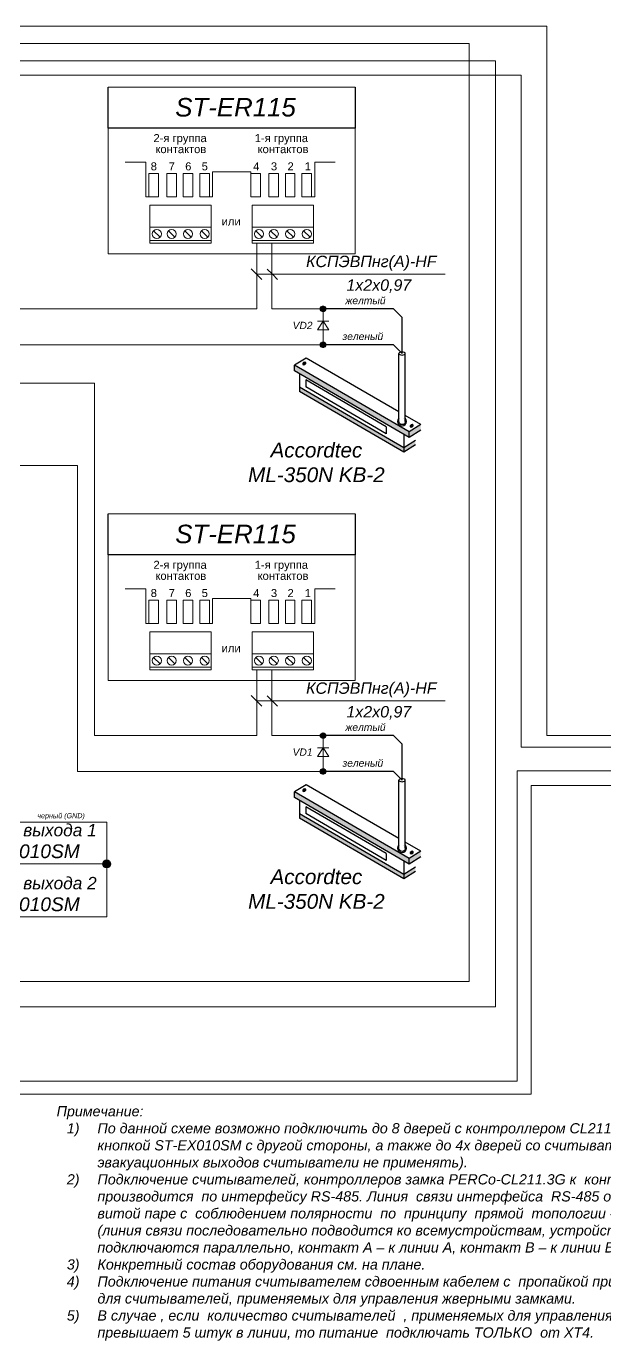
# Model space of a CAD drawing. Header units: millimetres. Extents: x -197802 to 287448, y -91833 to 169529.
# Drawn here: x -19072 to -4239, y 87268 to 120971 of the extents above; entities that cross this region are included whole.
import ezdxf

# ---------------------------------------------------------------- set-up
doc = ezdxf.new("R2010")
doc.units = ezdxf.units.MM
doc.layers.add('СКУД', color=7, linetype='Continuous')
doc.styles.get("Standard").update_dxf_attribs({"font": 'arial.ttf'})

msp = doc.modelspace()

# ---------------------------------------------------------------- hatches: boundary and pattern name
at = {"layer": 'СКУД', "lineweight": 18, "true_color": 0x000000}
h = msp.add_hatch(dxfattribs=at)
h.set_pattern_fill('ANGLE', color=18, scale=0.64, angle=-90)
h.set_pattern_definition([(270, (-8031.1137, 120491.7003), (4.4704, -8e-16), [3.2512, -1.2192]), (360, (-8031.1137, 120491.7003), (1e-15, 4.4704), [3.2512, -1.2192])])
h.paths.add_polyline_path([(-11460, 113654), (-11460, 113724), (-11460, 113794, -0.999967)])
h.paths.add_polyline_path([(-11529, 113724, -0.414214), (-11460, 113794), (-11460, 113724)])
h.paths.add_polyline_path([(-11529, 113724), (-11460, 113724), (-11460, 113654, -0.414233)])
h = msp.add_hatch(dxfattribs=at)
h.set_pattern_fill('ANGLE', color=18, scale=0.64, angle=-90)
h.set_pattern_definition([(270, (-8031.1137, 119571.596), (4.4704, -8e-16), [3.2512, -1.2192]), (360, (-8031.1137, 119571.596), (1e-15, 4.4704), [3.2512, -1.2192])])
h.paths.add_polyline_path([(-11460, 112734), (-11460, 112804), (-11460, 112874, -0.999967)])
h.paths.add_polyline_path([(-11529, 112804, -0.414214), (-11460, 112874), (-11460, 112804)])
h.paths.add_polyline_path([(-11529, 112804), (-11460, 112804), (-11460, 112734, -0.414233)])
at = {"layer": 'СКУД', "true_color": 0x636466}
h = msp.add_hatch(dxfattribs=at)
h.set_pattern_fill('ANGLE', color=251, scale=0.9216)
h.set_pattern_definition([(0, (-80966.2214, 148946.9317), (0, 6.437376), [4.681728, -1.755648]), (90, (-80966.2214, 148946.9317), (-6.437376, 4e-16), [4.681728, -1.755648])])
h.paths.add_polyline_path([(-9250, 110428), (-9250, 110570), (-8955, 110757), (-8955, 110615)])
h.paths.add_polyline_path([(-9250, 110570), (-9250, 110428), (-12190, 112137), (-12190, 112279)])
h.paths.add_polyline_path([(-9387, 110164), (-9387, 110054), (-12063, 111609), (-12063, 111719)])
h.paths.add_polyline_path([(-9092, 110351), (-9092, 110241), (-9387, 110054), (-9387, 110164)])
at = {"layer": 'СКУД', "lineweight": 18, "true_color": 0x000000}
h = msp.add_hatch(dxfattribs=at)
h.set_pattern_fill('ANGLE', color=18, scale=0.64, angle=-90)
h.set_pattern_definition([(270, (-8031.1137, 109550.945), (4.4704, -8e-16), [3.2512, -1.2192]), (360, (-8031.1137, 109550.945), (1e-15, 4.4704), [3.2512, -1.2192])])
h.paths.add_polyline_path([(-11460, 102714), (-11460, 102783), (-11460, 102853, -0.999967)])
h.paths.add_polyline_path([(-11529, 102783, -0.414214), (-11460, 102853), (-11460, 102783)])
h.paths.add_polyline_path([(-11529, 102783), (-11460, 102783), (-11460, 102714, -0.414233)])
h = msp.add_hatch(dxfattribs=at)
h.set_pattern_fill('ANGLE', color=18, scale=0.64, angle=-90)
h.set_pattern_definition([(270, (-8031.1137, 108630.8407), (4.4704, -8e-16), [3.2512, -1.2192]), (360, (-8031.1137, 108630.8407), (1e-15, 4.4704), [3.2512, -1.2192])])
h.paths.add_polyline_path([(-11460, 101793), (-11460, 101863), (-11460, 101933, -0.999967)])
h.paths.add_polyline_path([(-11529, 101863, -0.414214), (-11460, 101933), (-11460, 101863)])
h.paths.add_polyline_path([(-11529, 101863), (-11460, 101863), (-11460, 101793, -0.414233)])
at = {"layer": 'СКУД', "true_color": 0x636466}
h = msp.add_hatch(dxfattribs=at)
h.set_pattern_fill('ANGLE', color=251, scale=0.9216)
h.set_pattern_definition([(0, (-80966.2214, 138006.1764), (0, 6.437376), [4.681728, -1.755648]), (90, (-80966.2214, 138006.1764), (-6.437376, 4e-16), [4.681728, -1.755648])])
h.paths.add_polyline_path([(-9250, 99488), (-9250, 99629), (-8955, 99816), (-8955, 99674)])
h.paths.add_polyline_path([(-9250, 99629), (-9250, 99488), (-12190, 101196), (-12190, 101338)])
h.paths.add_polyline_path([(-9387, 99223), (-9387, 99113), (-12063, 100668), (-12063, 100778)])
h.paths.add_polyline_path([(-9092, 99410), (-9092, 99300), (-9387, 99113), (-9387, 99223)])
at = {"layer": 'СКУД', "lineweight": 18, "true_color": 0x000000}
h = msp.add_hatch(dxfattribs=at)
h.set_pattern_fill('ANGLE', color=18, scale=0.924)
h.set_pattern_definition([(0, (-48984.939, 141157.727), (0, 6.45414), [4.69392, -1.76022]), (90, (-48984.939, 141157.727), (-6.45414, 4e-16), [4.69392, -1.76022])])
h.paths.add_polyline_path([(-17111, 99494), (-17010, 99494), (-16909, 99494, -0.999967)])
h.paths.add_polyline_path([(-17010, 99594, -0.414214), (-16909, 99494), (-17010, 99494)])
h.paths.add_polyline_path([(-17010, 99594), (-17010, 99494), (-17111, 99494, -0.414233)])

# ---------------------------------------------------------------- linework, layer by layer
at = {"color": 251, "lineweight": 18, "true_color": 0x636466}
for points in [[(-26156, 101455), (-25682, 101139), (-23335, 101139), (-23335, 100565), (-17010, 100565), (-17010, 99494), (-19711, 99494)], [(-19711, 98134), (-17010, 98134), (-17010, 99494)]]:
    msp.add_lwpolyline(points, dxfattribs=at)
at = {"layer": 'СКУД', "color": 7, "lineweight": 18}
for p, q in [((-10634, 119412), (-16972, 119412)), ((-16972, 115133), (-16972, 118359)), ((-10634, 118359), (-10634, 115133)), ((-16532, 117484), (-16010, 117484)), ((-16010, 116599), (-16010, 117484)), ((-11675, 116599), (-11675, 117484)), ((-11675, 117484), (-11154, 117484)), ((-15931, 116599), (-15931, 117196)), ((-15931, 117196), (-15684, 117196)), ((-15684, 117196), (-15684, 116599)), ((-15468, 116599), (-15468, 117196)), ((-15468, 117196), (-15221, 117196)), ((-15221, 117196), (-15221, 116599)), ((-15048, 116599), (-15048, 117196)), ((-15048, 117196), (-14801, 117196)), ((-14801, 117196), (-14801, 116599)), ((-14622, 116599), (-14622, 117196)), ((-14622, 117196), (-14375, 117196)), ((-14375, 117196), (-14375, 116599)), ((-14295, 116599), (-14295, 117240)), ((-13311, 117240), (-14295, 117240)), ((-13311, 117196), (-13311, 117240)), ((-13311, 116599), (-13311, 117196)), ((-13311, 117196), (-13064, 117196)), ((-13064, 117196), (-13064, 116599)), ((-12848, 116599), (-12848, 117196)), ((-12848, 117196), (-12601, 117196)), ((-12601, 117196), (-12601, 116599)), ((-12428, 116599), (-12428, 117196)), ((-12428, 117196), (-12181, 117196)), ((-12181, 117196), (-12181, 116599)), ((-12002, 116599), (-12002, 117196)), ((-12002, 117196), (-11755, 117196)), ((-11755, 117196), (-11755, 116599)), ((-15931, 116599), (-16010, 116599)), ((-15684, 116599), (-15931, 116599)), ((-15902, 115410), (-15902, 116388)), ((-15902, 116388), (-14327, 116388)), ((-15221, 116599), (-15468, 116599)), ((-14801, 116599), (-15048, 116599)), ((-14375, 116599), (-14622, 116599)), ((-14295, 116599), (-14375, 116599)), ((-14327, 116388), (-14327, 115410)), ((-13064, 116599), (-13311, 116599)), ((-13282, 115410), (-13282, 116388)), ((-13282, 116388), (-11707, 116388)), ((-12601, 116599), (-12848, 116599)), ((-12181, 116599), (-12428, 116599)), ((-11755, 116599), (-12002, 116599)), ((-11675, 116599), (-11755, 116599)), ((-11707, 116388), (-11707, 115410)), ((-14327, 115823), (-15902, 115823)), ((-15808, 115729), (-15642, 115563)), ((-15428, 115729), (-15262, 115563)), ((-15008, 115729), (-14842, 115563)), ((-14581, 115729), (-14415, 115563)), ((-11707, 115823), (-13282, 115823)), ((-13188, 115729), (-13022, 115563)), ((-12808, 115729), (-12642, 115563)), ((-12388, 115729), (-12222, 115563)), ((-11961, 115729), (-11795, 115563)), ((-15902, 115410), (-15902, 115482)), ((-15902, 115482), (-14327, 115482)), ((-14327, 115410), (-15902, 115410)), ((-13282, 115410), (-13282, 115482)), ((-13282, 115482), (-11707, 115482)), ((-11707, 115410), (-13282, 115410)), ((-10634, 115133), (-16972, 115133)), ((-11460, 113413), (-11460, 113724)), ((-11460, 112814), (-11460, 112804)), ((-10634, 108471), (-16972, 108471)), ((-16972, 104192), (-16972, 107418)), ((-10634, 107418), (-10634, 104192)), ((-16532, 106543), (-16010, 106543)), ((-16010, 105658), (-16010, 106543)), ((-11675, 105658), (-11675, 106543)), ((-11675, 106543), (-11154, 106543)), ((-15931, 105658), (-15931, 106255)), ((-15931, 106255), (-15684, 106255)), ((-15684, 106255), (-15684, 105658)), ((-15468, 105658), (-15468, 106255)), ((-15468, 106255), (-15221, 106255)), ((-15221, 106255), (-15221, 105658)), ((-15048, 105658), (-15048, 106255)), ((-15048, 106255), (-14801, 106255)), ((-14801, 106255), (-14801, 105658)), ((-14622, 105658), (-14622, 106255)), ((-14622, 106255), (-14375, 106255)), ((-14375, 106255), (-14375, 105658)), ((-14295, 105658), (-14295, 106299)), ((-13311, 106299), (-14295, 106299)), ((-13311, 106255), (-13311, 106299)), ((-13311, 105658), (-13311, 106255)), ((-13311, 106255), (-13064, 106255)), ((-13064, 106255), (-13064, 105658)), ((-12848, 105658), (-12848, 106255)), ((-12848, 106255), (-12601, 106255)), ((-12601, 106255), (-12601, 105658)), ((-12428, 105658), (-12428, 106255)), ((-12428, 106255), (-12181, 106255)), ((-12181, 106255), (-12181, 105658)), ((-12002, 105658), (-12002, 106255)), ((-12002, 106255), (-11755, 106255)), ((-11755, 106255), (-11755, 105658)), ((-15931, 105658), (-16010, 105658)), ((-15684, 105658), (-15931, 105658)), ((-15221, 105658), (-15468, 105658)), ((-14801, 105658), (-15048, 105658)), ((-14375, 105658), (-14622, 105658)), ((-14295, 105658), (-14375, 105658)), ((-13064, 105658), (-13311, 105658)), ((-12601, 105658), (-12848, 105658)), ((-12181, 105658), (-12428, 105658)), ((-11755, 105658), (-12002, 105658)), ((-11675, 105658), (-11755, 105658)), ((-15902, 104470), (-15902, 105447)), ((-15902, 105447), (-14327, 105447)), ((-14327, 105447), (-14327, 104470)), ((-13282, 104470), (-13282, 105447)), ((-13282, 105447), (-11707, 105447)), ((-11707, 105447), (-11707, 104470)), ((-14327, 104882), (-15902, 104882)), ((-11707, 104882), (-13282, 104882)), ((-15902, 104470), (-15902, 104542)), ((-15902, 104542), (-14327, 104542)), ((-15808, 104788), (-15642, 104622)), ((-15428, 104788), (-15262, 104622)), ((-15008, 104788), (-14842, 104622)), ((-14581, 104788), (-14415, 104622)), ((-13282, 104470), (-13282, 104542)), ((-13282, 104542), (-11707, 104542)), ((-13188, 104788), (-13022, 104622)), ((-12808, 104788), (-12642, 104622)), ((-12388, 104788), (-12222, 104622)), ((-11961, 104788), (-11795, 104622)), ((-10634, 104192), (-16972, 104192)), ((-14327, 104470), (-15902, 104470)), ((-11707, 104470), (-13282, 104470)), ((-11460, 102472), (-11460, 102783)), ((-11460, 101873), (-11460, 101863))]:
    msp.add_line(p, q, dxfattribs=at)
at = {"layer": 'СКУД', "color": 7}
for p, q in [((-16972, 118359), (-16972, 119412)), ((-10634, 119412), (-10634, 118359)), ((-10634, 118359), (-16972, 118359)), ((-16972, 107418), (-16972, 108471)), ((-10634, 108471), (-10634, 107418)), ((-10634, 107418), (-16972, 107418))]:
    msp.add_line(p, q, dxfattribs=at)
at = {"layer": 'СКУД', "color": 18, "lineweight": 18, "true_color": 0x000000}
for p, q in [((-13302, 114752), (-13166, 114617)), ((-13166, 114617), (-13030, 114481)), ((-11954, 114617), (-13166, 114617)), ((-12898, 114747), (-12762, 114611)), ((-12762, 114611), (-12627, 114475)), ((-11954, 114617), (-9128, 114617)), ((-11954, 114617), (-8331, 114617)), ((-11460, 112888), (-11460, 112804)), ((-13302, 103812), (-13166, 103676)), ((-12898, 103806), (-12762, 103670)), ((-13166, 103676), (-13030, 103540)), ((-11954, 103676), (-13166, 103676)), ((-12762, 103670), (-12627, 103534)), ((-11954, 103676), (-9128, 103676)), ((-11954, 103676), (-8331, 103676)), ((-11460, 101947), (-11460, 101863))]:
    msp.add_line(p, q, dxfattribs=at)
at = {"layer": 'СКУД', "color": 1, "lineweight": 18}
for p, q in [((-13400, 113724), (-17323, 113724)), ((-13184, 113724), (-13328, 113724)), ((-11460, 113724), (-12772, 113724)), ((-10883, 113724), (-11217, 113724)), ((-17323, 102783), (-17323, 102783)), ((-13400, 102783), (-17320, 102783)), ((-13184, 102783), (-13328, 102783)), ((-11460, 102784), (-12772, 102784)), ((-10883, 102783), (-11217, 102783)), ((-6384, 102484), (2309, 102484))]:
    msp.add_line(p, q, dxfattribs=at)
at = {"layer": 'СКУД', "color": 30, "true_color": 0xf8991e}
for p, q in [((-9659, 113724), (-11460, 113724)), ((-9436, 113501), (-9659, 113724)), ((-9659, 102784), (-11460, 102784)), ((-9436, 102560), (-9659, 102784))]:
    msp.add_line(p, q, dxfattribs=at)
at = {"layer": 'СКУД', "color": 5, "lineweight": 18}
for p, q in [((-11460, 112804), (-12352, 112804)), ((-11460, 101863), (-12352, 101863))]:
    msp.add_line(p, q, dxfattribs=at)
at = {"layer": 'СКУД', "color": 3}
for p, q in [((-9659, 112804), (-11460, 112804)), ((-9436, 112581), (-9659, 112804)), ((-9659, 101863), (-11460, 101863)), ((-9436, 101640), (-9659, 101863))]:
    msp.add_line(p, q, dxfattribs=at)
at = {"layer": 'СКУД', "color": 18, "true_color": 0x000000}
for p, q in [((-9520, 110840), (-9520, 112581)), ((-9352, 110840), (-9352, 112581)), ((-11895, 112465), (-12190, 112279)), ((-9250, 110570), (-12190, 112279)), ((-12190, 112137), (-12190, 112279)), ((-9520, 111085), (-11895, 112465)), ((-9250, 110428), (-12190, 112137)), ((-9839, 110699), (-11907, 111902)), ((-11907, 111902), (-11907, 111725)), ((-9387, 110164), (-12063, 111719)), ((-12063, 111719), (-12063, 111609)), ((-9387, 110054), (-12063, 111609)), ((-9839, 110523), (-11907, 111725)), ((-8955, 110757), (-9352, 110987)), ((-9839, 110699), (-9839, 110523)), ((-8955, 110757), (-9250, 110570)), ((-8955, 110615), (-9250, 110428)), ((-9250, 110428), (-9250, 110570)), ((-9387, 110508), (-9387, 110164)), ((-9092, 110351), (-9387, 110164)), ((-9092, 110241), (-9387, 110054)), ((-9387, 110164), (-9387, 110054)), ((-11895, 101525), (-12190, 101338)), ((-9520, 100144), (-11895, 101525)), ((-9520, 99899), (-9520, 101640)), ((-9352, 99899), (-9352, 101640)), ((-9250, 99629), (-12190, 101338)), ((-12190, 101196), (-12190, 101338)), ((-9250, 99488), (-12190, 101196)), ((-9387, 99223), (-12063, 100778)), ((-12063, 100778), (-12063, 100668)), ((-9839, 99759), (-11907, 100961)), ((-11907, 100961), (-11907, 100784)), ((-9839, 99582), (-11907, 100784)), ((-9387, 99113), (-12063, 100668)), ((-8955, 99816), (-9352, 100047)), ((-8955, 99816), (-9250, 99629)), ((-9839, 99759), (-9839, 99582)), ((-9387, 99567), (-9387, 99223)), ((-8955, 99674), (-9250, 99488)), ((-9250, 99488), (-9250, 99629)), ((-9092, 99410), (-9387, 99223)), ((-9092, 99300), (-9387, 99113)), ((-9387, 99223), (-9387, 99113))]:
    msp.add_line(p, q, dxfattribs=at)
at = {"layer": 'СКУД', "color": 241, "lineweight": 18, "true_color": 0xf7abae}
msp.add_line((-5721, 102782), (2171, 102782), dxfattribs=at)
at = {"layer": 'СКУД', "color": 40, "lineweight": 18, "true_color": 0xf8d731}
msp.add_line((-26271, 93922), (-6480, 93925), dxfattribs=at)
at = {"layer": 'СКУД', "color": 241, "lineweight": 18, "true_color": 0xf7abae}
for points in [[(-30073, 113130), (-30576, 113130), (-30576, 120971), (-5721, 120971), (-5721, 102782)], [(-30073, 113130), (-30073, 120526), (-7718, 120526), (-7718, 96474), (-19912, 96474), (-19911, 94724)]]:
    msp.add_lwpolyline(points, dxfattribs=at)
at = {"layer": 'СКУД', "color": 1, "lineweight": 18}
for points in [[(-19613, 94061), (-19613, 95828), (-7040, 95828), (-7040, 120083), (-29559, 120083), (-29559, 113130)], [(-29489, 113130), (-25276, 113130), (-25276, 119719), (-6384, 119719), (-6384, 102484)], [(-13913, 113724), (-13159, 113724), (-13159, 115410)], [(-17323, 113724), (-23801, 113724), (-23801, 112146), (-28818, 112146)], [(-13328, 113724), (-13400, 113724)], [(-17320, 102783), (-17320, 111817), (-28818, 111817)], [(-13913, 102783), (-13159, 102784), (-13159, 104470)], [(-13328, 102783), (-13400, 102783)]]:
    msp.add_lwpolyline(points, dxfattribs=at)
at = {"layer": 'СКУД', "color": 9, "lineweight": 18, "true_color": 0xd19cc7}
for points in [[(-12772, 115410), (-12772, 113724)], [(-12772, 104470), (-12772, 102784)]]:
    msp.add_lwpolyline(points, dxfattribs=at)
at = {"layer": 'СКУД', "color": 7, "lineweight": 18}
for points in [[(-11460, 113714), (-11460, 112888)], [(-11460, 113301), (-11460, 113586)], [(-11602, 113189), (-11460, 113413)], [(-11317, 113413), (-11602, 113413)], [(-11460, 113413), (-11317, 113189)], [(-11460, 113301), (-11460, 113015)], [(-11317, 113189), (-11602, 113189)], [(-11602, 102248), (-11460, 102472)], [(-11317, 102472), (-11602, 102472)], [(-11460, 102773), (-11460, 101947)], [(-11460, 102360), (-11460, 102646)], [(-11460, 102472), (-11317, 102248)], [(-11317, 102248), (-11602, 102248)], [(-11460, 102360), (-11460, 102075)]]:
    msp.add_lwpolyline(points, dxfattribs=at)
at = {"layer": 'СКУД', "color": 18, "lineweight": 30, "true_color": 0x000000}
for points in [[(-9436, 112581), (-9436, 113501)], [(-9436, 101640), (-9436, 102560)]]:
    msp.add_lwpolyline(points, dxfattribs=at)
at = {"layer": 'СКУД', "color": 5, "lineweight": 18, "true_color": 0x0000ff}
for points in [[(-31213, 105826), (-32728, 105826), (-32728, 110318), (-26156, 110318), (-23472, 110318), (-22840, 110318), (-22840, 112804), (-22545, 112804), (-12352, 112804)], [(-17755, 101863), (-17755, 109712), (-32050, 109712), (-32050, 107337), (-31213, 107337)], [(-12352, 101863), (-17755, 101863)]]:
    msp.add_lwpolyline(points, dxfattribs=at)
at = {"layer": 'СКУД', "color": 18, "true_color": 0x000000}
for points in [[(-12063, 112063), (-12063, 111719)], [(-12063, 101122), (-12063, 100778)]]:
    msp.add_lwpolyline(points, dxfattribs=at)
at = {"layer": 'СКУД', "color": 40, "lineweight": 18, "true_color": 0xf8d731}
msp.add_lwpolyline([(-6480, 93925), (-6480, 101877), (1120, 101878)], dxfattribs=at)
at = {"layer": 'СКУД', "color": 5, "lineweight": 18}
for points in [[(-6125, 93589), (-6125, 101500), (527, 101500)], [(-26271, 93589), (-6125, 93589)]]:
    msp.add_lwpolyline(points, dxfattribs=at)
at = {"layer": 'СКУД', "color": 7, "lineweight": 18}
for centre, radius in [((-15725, 115646), 117), ((-15345, 115646), 117), ((-14925, 115646), 117), ((-14498, 115646), 117), ((-13105, 115646), 117), ((-12725, 115646), 117), ((-12305, 115646), 117), ((-11878, 115646), 117), ((-11460, 113724), 40.5), ((-11460, 113724), 40.5), ((-11460, 112804), 40.5), ((-11460, 112804), 40.5), ((-15725, 104705), 117), ((-15345, 104705), 117), ((-14925, 104705), 117), ((-14498, 104705), 117), ((-13105, 104705), 117), ((-12725, 104705), 117), ((-12305, 104705), 117), ((-11878, 104705), 117), ((-11460, 102783), 40.5), ((-11460, 102783), 40.5), ((-11460, 101863), 40.5), ((-11460, 101863), 40.5)]:
    msp.add_circle(centre, radius, dxfattribs=at)
at = {"layer": 'СКУД', "color": 18, "true_color": 0x000000}
for centre, radius in [((-11460, 113724), 69.7), ((-11460, 112804), 69.7), ((-11460, 102783), 69.7), ((-11460, 101863), 69.7), ((-17010, 99494), 101)]:
    msp.add_circle(centre, radius, dxfattribs=at)
for centre in [(-9436, 110840), (-9436, 99899)]:
    msp.add_arc(centre, 117, 135.5847, 44.4153, dxfattribs=at)
at = {"layer": 'СКУД', "color": 18, "true_color": 0x000000, "extrusion": (0, 0, -1)}
for centre, major_axis, ratio in [((-9436, 112581), (-83.8, 0), 0.470235), ((-11944, 112324), (-38, -24), 0.646501), ((-11944, 112324), (19, 12), 1), ((-9189, 110723), (-38, -24), 0.646501), ((-9189, 110723), (19, 12), 1), ((-9436, 101640), (-83.8, 0), 0.470235), ((-11944, 101383), (-38, -24), 0.646501), ((-11944, 101383), (19, 12), 1), ((-9189, 99782), (-38, -24), 0.646501), ((-9189, 99782), (19, 12), 1)]:
    msp.add_ellipse(centre, major_axis=major_axis, ratio=ratio, dxfattribs=at)
for centre, start_param, end_param in [((-9436, 110840), 8.473177, 8.485722), ((-9436, 110840), 3.141593, 6.283185), ((-9436, 99899), 3.141593, 6.283185), ((-9436, 99899), 8.473177, 8.485722)]:
    msp.add_ellipse(centre, major_axis=(-83.8, 0), ratio=1, start_param=start_param, end_param=end_param, dxfattribs=at)

# ---------------------------------------------------------------- texts
at = {"layer": 'СКУД', "color": 7}
for s, height, p in [('2-я группа', 205.2, (-15811, 118001)), ('1-я группа', 205.2, (-13214, 118001)), ('контактов', 205.2, (-15758, 117718)), ('контактов', 205.2, (-13138, 117718)), ('8', 205, (-15881, 117277)), ('7', 205, (-15420, 117277)), ('6', 205, (-14997, 117277)), ('5', 205, (-14574, 117277)), ('4', 205, (-13252, 117277)), ('3', 205, (-12799, 117277)), ('2', 205, (-12373, 117277)), ('1', 205, (-11932, 117277)), ('или', 205.2, (-14062, 115863)), ('2-я группа', 205.2, (-15811, 107060)), ('1-я группа', 205.2, (-13214, 107060)), ('контактов', 205.2, (-15758, 106777)), ('контактов', 205.2, (-13138, 106777)), ('8', 205, (-15881, 106336)), ('7', 205, (-15420, 106336)), ('6', 205, (-14997, 106336)), ('5', 205, (-14574, 106336)), ('4', 205, (-13252, 106336)), ('3', 205, (-12799, 106336)), ('2', 205, (-12373, 106336)), ('1', 205, (-11932, 106336)), ('или', 205.2, (-14062, 104922))]:
    msp.add_text(s, height=height, dxfattribs=at).set_placement(p)
for s, insert, char_height, attachment_point in [('{\\fArial|b0|i1|c204|p34;ST-ER115}', (-12161, 118651), 473.94, 9), ('{\\fArial|b0|i1|c204|p34;КСПЭВПнг(А)-HF}', (-8551, 114707), 293.39, 9), ('{\\fArial|b0|i1|c204|p34;1х2х0,97}', (-9200, 114135), 293.39, 9), ('{\\fArial|b0|i1|c204|p34;желтый}', (-9858, 113843), 187.77, 9), ('{\\fArial|b0|i1|c204|p34;VD2}', (-11731, 113207), 187.77, 9), ('{\\fArial|b0|i1|c204|p34;зеленый}', (-9919, 112923), 187.77, 9), ('{\\fArial|b0|i1|c204|p34;Accordtec\\PML-350N KB-2}', (-11632, 109785), 379.15, 5), ('{\\fArial|b0|i1|c204|p34;ST-ER115}', (-12161, 107710), 473.94, 9), ('{\\fArial|b0|i1|c204|p34;КСПЭВПнг(А)-HF}', (-8551, 103766), 293.39, 9), ('{\\fArial|b0|i1|c204|p34;1х2х0,97}', (-9200, 103194), 293.39, 9), ('{\\fArial|b0|i1|c204|p34;желтый}', (-9858, 102902), 187.77, 9), ('\\fArial|b0|i1|c0|p34;\\W1;VD1', (-11731, 102266), 187.77, 9), ('{\\fArial|b0|i1|c204|p34;зеленый}', (-9919, 101982), 187.77, 9), ('\\fArial|b0|i1|c0|p34;\\W1;черный (GND)', (-18789, 100624), 131.44, 7), ('{\\fArial|b0|i1|c204|p34;Кнопка выхода 1}', (-20722, 100197), 316.87, 7), ('{\\fArial|b0|i1|c204|p34;ST-EX010SM}', (-20707, 99637), 352.07, 7), ('{\\fArial|b0|i1|c204|p34;Кнопка выхода 2}', (-20722, 98838), 316.87, 7), ('{\\fArial|b0|i1|c204|p34;Accordtec\\PML-350N KB-2}', (-11632, 98845), 379.15, 5), ('{\\fArial|b0|i1|c204|p34;ST-EX010SM}', (-20707, 98277), 352.07, 7)]:
    msp.add_mtext(s, dxfattribs=dict(at, insert=insert, char_height=char_height, attachment_point=attachment_point))
at = {"layer": 'СКУД', "color": 7, "insert": (-18556, 87268), "char_height": 261.794, "width": 18324.59, "attachment_point": 7}
msp.add_mtext('\\pxi-3,l4,t4;{\\fArial|b0|i1|c204|p34;Примечание: \\P\\pl5,t5;1)^IПо данной схеме возможно подключить до 8 дверей с контроллером CL211 с одной стороны и кнопкой ST-EX010SM c другой стороны, а также до 4х дверей со считывателями IR13D (для эвакуационных выходов считыватели не применять).\\P2)^IПодключение считывателей, контроллеров замка PERCo-CL211.3G к  контроллеру производится  по интерфейсу RS-485. Линия  связи интерфейса  RS-485 организуется по витой паре с  соблюдением полярности  по  принципу  прямой  топологии «общей  шины» (линия связи последовательно подводится ко всемустройствам, устройства к линии связи подключаются параллельно, контакт А – к линии А, контакт В – к линии В). \\P3)^IКонкретный состав оборудования см. на плане.\\P4)^IПодключение питания считывателем сдвоенным кабелем с  пропайкой применяется только для считывателей, применяемых для управления жверными замками.\\P5)^IВ случае , если  количество считывателей  , применяемых для управления дверными замками, превышает 5 штук в линии, то питание  подключать ТОЛЬКО  от XT4.}', dxfattribs=at)

doc.saveas('drawing.dxf')
